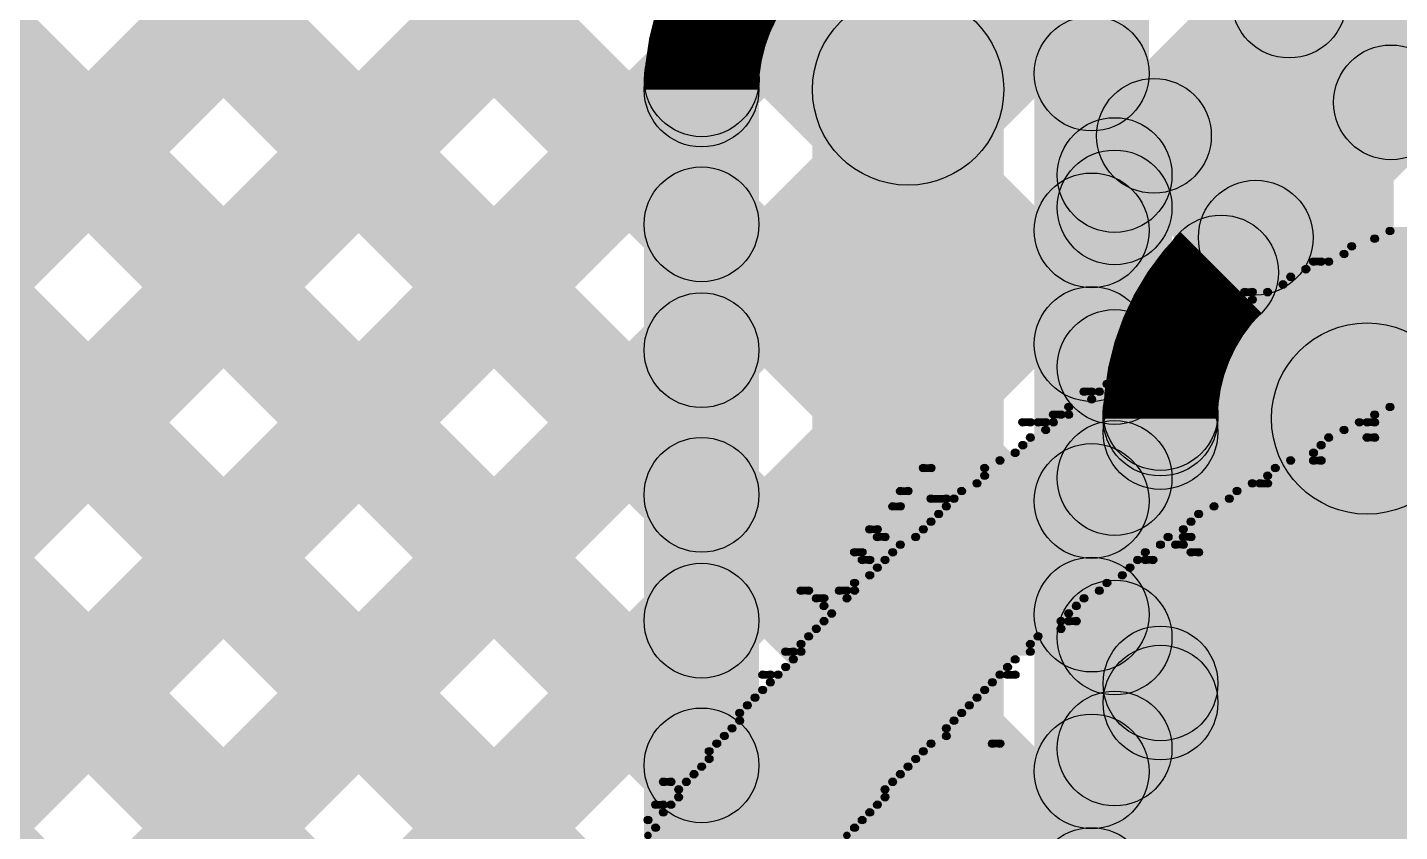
# Model space of a CAD drawing. Header units: millimetres. Extents: x 0 to 212, y 0 to 213.
# Drawn here: x 1.5549 to 1.7342, y 0.919 to 1.0241 of the extents above; entities that cross this region are included whole.
import ezdxf

# ---------------------------------------------------------------- set-up
doc = ezdxf.new("R2010")
doc.units = ezdxf.units.MM
doc.header["$MEASUREMENT"] = 0
for name, color, linetype in [('BottomLayer', 5, 'Continuous'), ('TopLayer', 1, 'Continuous'), ('TopOverlay', 2, 'Continuous')]:
    doc.layers.add(name, color=color, linetype=linetype)

msp = doc.modelspace()

# ---------------------------------------------------------------- hatches: boundary and pattern name
at = {"layer": 'BottomLayer'}
for points in [[(1.31157, 1.38992), (1.32217, 1.40053), (1.6993, 1.0234), (1.6887, 1.01279)], [(1.30423, 1.3619), (1.31483, 1.37251), (1.6993, 0.98804), (1.6887, 0.97743)], [(1.28743, 1.34335), (1.29804, 1.35395), (1.6993, 0.95269), (1.6887, 0.94208)], [(1.7015, 0.50518), (1.6865, 0.50518), (1.6865, 1.319), (1.7015, 1.319)], [(1.7335, 0.494), (1.7085, 0.494), (1.7085, 1.319), (1.7335, 1.319)], [(1.30839, 1.28703), (1.31899, 1.29764), (1.6993, 0.91733), (1.6887, 0.90672)], [(1.29912, 1.26095), (1.30972, 1.27156), (1.6993, 0.88198), (1.6887, 0.87137)], [(1.30857, 1.21614), (1.31917, 1.22675), (1.6993, 0.84662), (1.6887, 0.83601)], [(1.30857, 1.21614), (1.31917, 1.22675), (1.6993, 0.84662), (1.6887, 0.83601)], [(1.29796, 0.73236), (1.28735, 0.74297), (1.6887, 1.14431), (1.6993, 1.13371)], [(1.35976, 1.1296), (1.37036, 1.1402), (1.6993, 0.81126), (1.6887, 0.80066)], [(1.35102, 1.10298), (1.36163, 1.11358), (1.6993, 0.77591), (1.6887, 0.7653)], [(1.33331, 0.73236), (1.32271, 0.74297), (1.6887, 1.10896), (1.6993, 1.09835)], [(1.35327, 0.71696), (1.34266, 0.72757), (1.6887, 1.0736), (1.6993, 1.063)], [(1.35327, 0.68161), (1.34266, 0.69221), (1.6887, 1.03825), (1.6993, 1.02764)], [(1.35327, 0.64625), (1.34266, 0.65686), (1.6887, 1.00289), (1.6993, 0.99229)], [(1.35301, 0.61064), (1.3424, 0.62124), (1.6887, 0.96754), (1.6993, 0.95693)], [(1.33889, 0.56116), (1.32828, 0.57177), (1.6887, 0.93218), (1.6993, 0.92158)]]:
    msp.add_hatch(color=5, dxfattribs=at).paths.add_polyline_path(points)
h = msp.add_hatch(color=5, dxfattribs=at)
edge = h.paths.add_edge_path()
edge.add_arc((1.694, 1.01809), 0.0075, 0, 360)
h = msp.add_hatch(color=5, dxfattribs=at)
edge = h.paths.add_edge_path()
edge.add_arc((1.694, 0.99759), 0.0075, 0, 360)
h = msp.add_hatch(color=5, dxfattribs=at)
edge = h.paths.add_edge_path()
edge.add_arc((1.694, 0.98274), 0.0075, 0, 360)
h = msp.add_hatch(color=5, dxfattribs=at)
edge = h.paths.add_edge_path()
edge.add_arc((1.694, 0.96223), 0.0075, 0, 360)
h = msp.add_hatch(color=5, dxfattribs=at)
edge = h.paths.add_edge_path()
edge.add_arc((1.694, 0.94738), 0.0075, 0, 360)
h = msp.add_hatch(color=5, dxfattribs=at)
edge = h.paths.add_edge_path()
edge.add_arc((1.694, 0.92688), 0.0075, 0, 360)
h = msp.add_hatch(color=5, dxfattribs=at)
edge = h.paths.add_edge_path()
edge.add_arc((1.694, 0.91203), 0.0075, 0, 360)
at = {"layer": 'TopLayer'}
for points in [[(1.7023, 0.99529), (1.6917, 1.00589), (2.1397, 1.45389), (2.1503, 1.44329)], [(1.71621, 0.98679), (1.7056, 0.9974), (2.1397, 1.43149), (2.1503, 1.42088)], [(1.73884, 0.96416), (1.72116, 0.98184), (2.16316, 1.42384), (2.18084, 1.40616)], [(1.67884, 1.00716), (1.66116, 1.02484), (2.00216, 1.36584), (2.01984, 1.34816)], [(1.7023, 0.99951), (1.6917, 1.01012), (2.02479, 1.34321), (2.0354, 1.33261)], [(1.3323, 0.76671), (1.3217, 0.77731), (1.72099, 1.17661), (1.7316, 1.166)], [(1.33331, 0.73236), (1.32271, 0.74297), (1.75634, 1.17661), (1.76695, 1.166)], [(1.35871, 1.166), (1.36931, 1.17661), (1.6483, 0.89762), (1.6377, 0.88701)], [(1.35871, 1.166), (1.36932, 1.17661), (1.6483, 0.89762), (1.6377, 0.88701)], [(1.39406, 1.166), (1.40467, 1.17661), (1.6483, 0.93298), (1.6377, 0.92237)], [(1.42942, 1.166), (1.44003, 1.17661), (1.6483, 0.96833), (1.6377, 0.95772)], [(1.46478, 1.166), (1.47538, 1.17661), (1.6483, 1.00369), (1.6377, 0.99308)], [(1.35976, 1.1296), (1.37036, 1.1402), (1.6483, 0.86226), (1.6377, 0.85166)], [(1.35102, 1.10298), (1.36163, 1.11358), (1.6483, 0.82691), (1.6377, 0.8163)], [(1.71451, 1.02233), (1.72512, 1.03294), (1.73844, 1.01962), (1.72783, 1.00901)], [(1.35327, 0.71696), (1.34266, 0.72757), (1.63773, 1.02264), (1.64834, 1.01203)], [(1.6505, 0.71218), (1.6355, 0.71218), (1.6355, 1.016), (1.6505, 1.016)], [(1.6825, 0.701), (1.6575, 0.701), (1.6575, 1.016), (1.6825, 1.016)], [(1.69683, 1.00465), (1.70744, 1.01526), (1.72076, 1.00194), (1.71015, 0.99134)], [(1.7045, 0.701), (1.6895, 0.701), (1.6895, 1.00482), (1.7045, 1.00482)], [(1.35327, 0.68161), (1.34266, 0.69221), (1.6377, 0.98725), (1.6483, 0.97664)], [(1.6917, 0.97443), (1.7023, 0.98504), (1.70831, 0.97903), (1.69771, 0.96842)], [(1.7023, 0.95993), (1.6917, 0.97054), (1.6977, 0.97654), (1.7083, 0.96593)], [(1.7105, 0.67018), (1.6955, 0.67018), (1.6955, 0.973), (1.7105, 0.973)], [(1.7425, 0.659), (1.7175, 0.659), (1.7175, 0.973), (1.7425, 0.973)], [(1.35327, 0.64625), (1.34266, 0.65686), (1.6377, 0.95189), (1.6483, 0.94129)], [(1.6917, 0.93908), (1.7023, 0.94969), (1.7083, 0.94369), (1.6977, 0.93308)], [(1.7023, 0.92458), (1.6917, 0.93518), (1.6977, 0.94118), (1.7083, 0.93058)]]:
    msp.add_hatch(color=1, dxfattribs=at).paths.add_polyline_path(points)
h = msp.add_hatch(color=1, dxfattribs=at)
edge = h.paths.add_edge_path()
edge.add_arc((1.64685, 1.02989), 0.0075, 0, 360)
h = msp.add_hatch(color=1, dxfattribs=at)
edge = h.paths.add_edge_path()
edge.add_arc((1.71982, 1.02763), 0.0075, 0, 360)
h = msp.add_hatch(color=1, dxfattribs=at)
edge = h.paths.add_edge_path()
edge.add_arc((1.67, 1.016), 0.0125, 0, 360)
h = msp.add_hatch(color=1, dxfattribs=at)
edge = h.paths.add_edge_path()
edge.add_arc((1.67, 1.016), 0.0125, 0, 360)
h = msp.add_hatch(color=1, dxfattribs=at)
edge = h.paths.add_edge_path()
edge.add_arc((1.64303, 1.01733), 0.0075, 0, 360)
h = msp.add_hatch(color=1, dxfattribs=at)
edge = h.paths.add_edge_path()
edge.add_arc((1.643, 1.016), 0.0075, 0, 360)
h = msp.add_hatch(color=1, dxfattribs=at)
edge = h.paths.add_edge_path()
edge.add_arc((1.643, 1.016), 0.0075, 0, 360)
h = msp.add_hatch(color=1, dxfattribs=at)
edge = h.paths.add_edge_path()
edge.add_arc((1.643, 1.016), 0.0075, 0, 360)
h = msp.add_hatch(color=1, dxfattribs=at)
edge = h.paths.add_edge_path()
edge.add_arc((1.73313, 1.01432), 0.0075, 0, 360)
h = msp.add_hatch(color=1, dxfattribs=at)
edge = h.paths.add_edge_path()
edge.add_arc((1.70214, 1.00995), 0.0075, 0, 360)
h = msp.add_hatch(color=1, dxfattribs=at)
edge = h.paths.add_edge_path()
edge.add_arc((1.697, 1.00482), 0.0075, 0, 360)
h = msp.add_hatch(color=1, dxfattribs=at)
edge = h.paths.add_edge_path()
edge.add_arc((1.697, 1.00482), 0.0075, 0, 360)
h = msp.add_hatch(color=1, dxfattribs=at)
edge = h.paths.add_edge_path()
edge.add_arc((1.697, 1.00059), 0.0075, 0, 360)
h = msp.add_hatch(color=1, dxfattribs=at)
edge = h.paths.add_edge_path()
edge.add_arc((1.643, 0.99838), 0.0075, 0, 360)
h = msp.add_hatch(color=1, dxfattribs=at)
edge = h.paths.add_edge_path()
edge.add_arc((1.71545, 0.99664), 0.0075, 0, 360)
h = msp.add_hatch(color=1, dxfattribs=at)
edge = h.paths.add_edge_path()
edge.add_arc((1.71091, 0.99209), 0.0075, 0, 360)
h = msp.add_hatch(color=1, dxfattribs=at)
edge = h.paths.add_edge_path()
edge.add_arc((1.71091, 0.99209), 0.0075, 0, 360)
h = msp.add_hatch(color=1, dxfattribs=at)
edge = h.paths.add_edge_path()
edge.add_arc((1.71091, 0.99209), 0.0075, 0, 360)
h = msp.add_hatch(color=1, dxfattribs=at)
edge = h.paths.add_edge_path()
edge.add_arc((1.643, 0.98194), 0.0075, 0, 360)
h = msp.add_hatch(color=1, dxfattribs=at)
edge = h.paths.add_edge_path()
edge.add_arc((1.697, 0.97974), 0.0075, 0, 360)
h = msp.add_hatch(color=1, dxfattribs=at)
edge = h.paths.add_edge_path()
edge.add_arc((1.73, 0.973), 0.0125, 0, 360)
h = msp.add_hatch(color=1, dxfattribs=at)
edge = h.paths.add_edge_path()
edge.add_arc((1.73, 0.973), 0.0125, 0, 360)
h = msp.add_hatch(color=1, dxfattribs=at)
edge = h.paths.add_edge_path()
edge.add_arc((1.70301, 0.97373), 0.0075, 0, 360)
h = msp.add_hatch(color=1, dxfattribs=at)
edge = h.paths.add_edge_path()
edge.add_arc((1.703, 0.973), 0.0075, 0, 360)
h = msp.add_hatch(color=1, dxfattribs=at)
edge = h.paths.add_edge_path()
edge.add_arc((1.703, 0.973), 0.0075, 0, 360)
h = msp.add_hatch(color=1, dxfattribs=at)
edge = h.paths.add_edge_path()
edge.add_arc((1.703, 0.973), 0.0075, 0, 360)
h = msp.add_hatch(color=1, dxfattribs=at)
edge = h.paths.add_edge_path()
edge.add_arc((1.703, 0.97123), 0.0075, 0, 360)
h = msp.add_hatch(color=1, dxfattribs=at)
edge = h.paths.add_edge_path()
edge.add_arc((1.697, 0.96523), 0.0075, 0, 360)
h = msp.add_hatch(color=1, dxfattribs=at)
edge = h.paths.add_edge_path()
edge.add_arc((1.643, 0.96303), 0.0075, 0, 360)
h = msp.add_hatch(color=1, dxfattribs=at)
edge = h.paths.add_edge_path()
edge.add_arc((1.643, 0.94659), 0.0075, 0, 360)
h = msp.add_hatch(color=1, dxfattribs=at)
edge = h.paths.add_edge_path()
edge.add_arc((1.697, 0.94438), 0.0075, 0, 360)
h = msp.add_hatch(color=1, dxfattribs=at)
edge = h.paths.add_edge_path()
edge.add_arc((1.703, 0.93838), 0.0075, 0, 360)
h = msp.add_hatch(color=1, dxfattribs=at)
edge = h.paths.add_edge_path()
edge.add_arc((1.703, 0.93588), 0.0075, 0, 360)
h = msp.add_hatch(color=1, dxfattribs=at)
edge = h.paths.add_edge_path()
edge.add_arc((1.697, 0.92988), 0.0075, 0, 360)
h = msp.add_hatch(color=1, dxfattribs=at)
edge = h.paths.add_edge_path()
edge.add_arc((1.643, 0.92767), 0.0075, 0, 360)
at = {"layer": 'TopOverlay'}
h = msp.add_hatch(color=2, dxfattribs=at)
edge = h.paths.add_edge_path()
edge.add_arc((1.733, 0.99752), 0.0005, 0, 360)
for points in [[(1.733, 0.99702), (1.733, 0.99802), (1.912, 0.99802), (1.912, 0.99702)], [(1.728, 0.99502), (1.728, 0.99602), (1.917, 0.99602), (1.917, 0.99502)], [(1.731, 0.99602), (1.731, 0.99702), (1.914, 0.99702), (1.914, 0.99602)], [(1.723, 0.99302), (1.723, 0.99402), (1.724, 0.99402), (1.724, 0.99302)], [(1.725, 0.99302), (1.725, 0.99402), (1.8, 0.99402), (1.8, 0.99302)], [(1.727, 0.99402), (1.727, 0.99502), (1.81, 0.99502), (1.81, 0.99402)], [(1.72, 0.99102), (1.72, 0.99202), (1.785, 0.99202), (1.785, 0.99102)], [(1.722, 0.99202), (1.722, 0.99302), (1.793, 0.99302), (1.793, 0.99202)], [(1.719, 0.99002), (1.719, 0.99102), (1.781, 0.99102), (1.781, 0.99002)], [(1.714, 0.98902), (1.714, 0.99002), (1.715, 0.99002), (1.715, 0.98902)], [(1.715, 0.98802), (1.715, 0.98902), (1.772, 0.98902), (1.772, 0.98802)], [(1.717, 0.98902), (1.717, 0.99002), (1.776, 0.99002), (1.776, 0.98902)], [(1.709, 0.98702), (1.709, 0.98802), (1.71, 0.98802), (1.71, 0.98702)], [(1.711, 0.98602), (1.711, 0.98702), (1.765, 0.98702), (1.765, 0.98602)], [(1.712, 0.98702), (1.712, 0.98802), (1.768, 0.98802), (1.768, 0.98702)], [(1.708, 0.98402), (1.708, 0.98502), (1.758, 0.98502), (1.758, 0.98402)], [(1.709, 0.98502), (1.709, 0.98602), (1.761, 0.98602), (1.761, 0.98502)], [(1.704, 0.98202), (1.704, 0.98302), (1.752, 0.98302), (1.752, 0.98202)], [(1.706, 0.98302), (1.706, 0.98402), (1.755, 0.98402), (1.755, 0.98302)], [(1.703, 0.98102), (1.703, 0.98202), (1.75, 0.98202), (1.75, 0.98102)], [(1.699, 0.97902), (1.699, 0.98002), (1.744, 0.98002), (1.744, 0.97902)], [(1.701, 0.98002), (1.701, 0.98102), (1.747, 0.98102), (1.747, 0.98002)], [(1.696, 0.97702), (1.696, 0.97802), (1.74, 0.97802), (1.74, 0.97702)], [(1.698, 0.97802), (1.698, 0.97902), (1.742, 0.97902), (1.742, 0.97802)], [(1.693, 0.97602), (1.693, 0.97702), (1.694, 0.97702), (1.694, 0.97602)], [(1.694, 0.97502), (1.694, 0.97602), (1.735, 0.97602), (1.735, 0.97502)], [(1.695, 0.97602), (1.695, 0.97702), (1.738, 0.97702), (1.738, 0.97602)], [(1.689, 0.97302), (1.689, 0.97402), (1.69, 0.97402), (1.69, 0.97302)], [(1.691, 0.97402), (1.691, 0.97502), (1.733, 0.97502), (1.733, 0.97402)], [(1.691, 0.97302), (1.691, 0.97402), (1.731, 0.97402), (1.731, 0.97302)], [(1.685, 0.97202), (1.685, 0.97302), (1.686, 0.97302), (1.686, 0.97202)], [(1.687, 0.97202), (1.687, 0.97302), (1.688, 0.97302), (1.688, 0.97202)], [(1.689, 0.97202), (1.689, 0.97302), (1.729, 0.97302), (1.729, 0.97202)], [(1.73, 0.97202), (1.73, 0.97302), (1.731, 0.97302), (1.731, 0.97202)], [(1.686, 0.97002), (1.686, 0.97102), (1.725, 0.97102), (1.725, 0.97002)], [(1.688, 0.97102), (1.688, 0.97202), (1.727, 0.97202), (1.727, 0.97102)], [(1.73, 0.97002), (1.73, 0.97102), (1.731, 0.97102), (1.731, 0.97002)], [(1.684, 0.96802), (1.684, 0.96902), (1.723, 0.96902), (1.723, 0.96802)], [(1.685, 0.96902), (1.685, 0.97002), (1.724, 0.97002), (1.724, 0.96902)], [(1.672, 0.96602), (1.672, 0.96702), (1.673, 0.96702), (1.673, 0.96602)], [(1.68, 0.96602), (1.68, 0.96702), (1.718, 0.96702), (1.718, 0.96602)], [(1.682, 0.96702), (1.682, 0.96802), (1.72, 0.96802), (1.72, 0.96702)], [(1.723, 0.96702), (1.723, 0.96802), (1.724, 0.96802), (1.724, 0.96702)], [(1.679, 0.96402), (1.679, 0.96502), (1.715, 0.96502), (1.715, 0.96402)], [(1.68, 0.96502), (1.68, 0.96602), (1.717, 0.96602), (1.717, 0.96502)], [(1.716, 0.96402), (1.716, 0.96502), (1.717, 0.96502), (1.717, 0.96402)], [(1.669, 0.96302), (1.669, 0.96402), (1.67, 0.96402), (1.67, 0.96302)], [(1.677, 0.96302), (1.677, 0.96402), (1.713, 0.96402), (1.713, 0.96302)], [(1.668, 0.96102), (1.668, 0.96202), (1.669, 0.96202), (1.669, 0.96102)], [(1.673, 0.96202), (1.673, 0.96302), (1.675, 0.96302), (1.675, 0.96202)], [(1.675, 0.96102), (1.675, 0.96202), (1.71, 0.96202), (1.71, 0.96102)], [(1.676, 0.96202), (1.676, 0.96302), (1.712, 0.96302), (1.712, 0.96202)], [(1.673, 0.95902), (1.673, 0.96002), (1.707, 0.96002), (1.707, 0.95902)], [(1.674, 0.96002), (1.674, 0.96102), (1.708, 0.96102), (1.708, 0.96002)], [(1.665, 0.95802), (1.665, 0.95902), (1.666, 0.95902), (1.666, 0.95802)], [(1.666, 0.95702), (1.666, 0.95802), (1.667, 0.95802), (1.667, 0.95702)], [(1.671, 0.95702), (1.671, 0.95802), (1.704, 0.95802), (1.704, 0.95702)], [(1.672, 0.95802), (1.672, 0.95902), (1.706, 0.95902), (1.706, 0.95802)], [(1.706, 0.95702), (1.706, 0.95802), (1.707, 0.95802), (1.707, 0.95702)], [(1.669, 0.95602), (1.669, 0.95702), (1.703, 0.95702), (1.703, 0.95602)], [(1.705, 0.95602), (1.705, 0.95702), (1.706, 0.95702), (1.706, 0.95602)], [(1.663, 0.95502), (1.663, 0.95602), (1.664, 0.95602), (1.664, 0.95502)], [(1.664, 0.95402), (1.664, 0.95502), (1.665, 0.95502), (1.665, 0.95402)], [(1.667, 0.95402), (1.667, 0.95502), (1.7, 0.95502), (1.7, 0.95402)], [(1.668, 0.95502), (1.668, 0.95602), (1.701, 0.95602), (1.701, 0.95502)], [(1.701, 0.95402), (1.701, 0.95502), (1.702, 0.95502), (1.702, 0.95402)], [(1.707, 0.95502), (1.707, 0.95602), (1.708, 0.95602), (1.708, 0.95502)], [(1.665, 0.95202), (1.665, 0.95302), (1.698, 0.95302), (1.698, 0.95202)], [(1.666, 0.95302), (1.666, 0.95402), (1.699, 0.95402), (1.699, 0.95302)], [(1.656, 0.95002), (1.656, 0.95102), (1.657, 0.95102), (1.657, 0.95002)], [(1.661, 0.95002), (1.661, 0.95102), (1.662, 0.95102), (1.662, 0.95002)], [(1.663, 0.95102), (1.663, 0.95202), (1.696, 0.95202), (1.696, 0.95102)], [(1.663, 0.95002), (1.663, 0.95102), (1.695, 0.95102), (1.695, 0.95002)], [(1.658, 0.94902), (1.658, 0.95002), (1.659, 0.95002), (1.659, 0.94902)], [(1.659, 0.94802), (1.659, 0.94902), (1.692, 0.94902), (1.692, 0.94802)], [(1.662, 0.94902), (1.662, 0.95002), (1.693, 0.95002), (1.693, 0.94902)], [(1.66, 0.94702), (1.66, 0.94802), (1.691, 0.94802), (1.691, 0.94702)], [(1.658, 0.94502), (1.658, 0.94602), (1.69, 0.94602), (1.69, 0.94502)], [(1.659, 0.94602), (1.659, 0.94702), (1.69, 0.94702), (1.69, 0.94602)], [(1.691, 0.94602), (1.691, 0.94702), (1.692, 0.94702), (1.692, 0.94602)], [(1.656, 0.94302), (1.656, 0.94402), (1.686, 0.94402), (1.686, 0.94302)], [(1.657, 0.94402), (1.657, 0.94502), (1.687, 0.94502), (1.687, 0.94402)], [(1.654, 0.94202), (1.654, 0.94302), (1.655, 0.94302), (1.655, 0.94202)], [(1.655, 0.94102), (1.655, 0.94202), (1.684, 0.94202), (1.684, 0.94102)], [(1.656, 0.94202), (1.656, 0.94302), (1.686, 0.94302), (1.686, 0.94202)], [(1.651, 0.93902), (1.651, 0.94002), (1.652, 0.94002), (1.652, 0.93902)], [(1.653, 0.93902), (1.653, 0.94002), (1.682, 0.94002), (1.682, 0.93902)], [(1.654, 0.94002), (1.654, 0.94102), (1.683, 0.94102), (1.683, 0.94002)], [(1.683, 0.93902), (1.683, 0.94002), (1.684, 0.94002), (1.684, 0.93902)], [(1.652, 0.93802), (1.652, 0.93902), (1.681, 0.93902), (1.681, 0.93802)], [(1.65, 0.93602), (1.65, 0.93702), (1.679, 0.93702), (1.679, 0.93602)], [(1.651, 0.93702), (1.651, 0.93802), (1.68, 0.93802), (1.68, 0.93702)], [(1.648, 0.93402), (1.648, 0.93502), (1.677, 0.93502), (1.677, 0.93402)], [(1.649, 0.93502), (1.649, 0.93602), (1.678, 0.93602), (1.678, 0.93502)], [(1.647, 0.93202), (1.647, 0.93302), (1.675, 0.93302), (1.675, 0.93202)], [(1.648, 0.93302), (1.648, 0.93402), (1.676, 0.93402), (1.676, 0.93302)], [(1.645, 0.93002), (1.645, 0.93102), (1.673, 0.93102), (1.673, 0.93002)], [(1.646, 0.93102), (1.646, 0.93202), (1.675, 0.93202), (1.675, 0.93102)], [(1.681, 0.93002), (1.681, 0.93102), (1.682, 0.93102), (1.682, 0.93002)], [(1.644, 0.92902), (1.644, 0.93002), (1.672, 0.93002), (1.672, 0.92902)], [(1.643, 0.92702), (1.643, 0.92802), (1.67, 0.92802), (1.67, 0.92702)], [(1.644, 0.92802), (1.644, 0.92902), (1.671, 0.92902), (1.671, 0.92802)], [(1.638, 0.92502), (1.638, 0.92602), (1.639, 0.92602), (1.639, 0.92502)], [(1.641, 0.92502), (1.641, 0.92602), (1.668, 0.92602), (1.668, 0.92502)], [(1.642, 0.92602), (1.642, 0.92702), (1.669, 0.92702), (1.669, 0.92602)], [(1.64, 0.92402), (1.64, 0.92502), (1.667, 0.92502), (1.667, 0.92402)], [(1.64, 0.92302), (1.64, 0.92402), (1.667, 0.92402), (1.667, 0.92302)], [(1.637, 0.92202), (1.637, 0.92302), (1.638, 0.92302), (1.638, 0.92202)], [(1.638, 0.92102), (1.638, 0.92202), (1.665, 0.92202), (1.665, 0.92102)], [(1.639, 0.92202), (1.639, 0.92302), (1.666, 0.92302), (1.666, 0.92202)], [(1.636, 0.92002), (1.636, 0.92102), (1.664, 0.92102), (1.664, 0.92002)], [(1.637, 0.91902), (1.637, 0.92002), (1.663, 0.92002), (1.663, 0.91902)]]:
    msp.add_hatch(color=2, dxfattribs=at).paths.add_polyline_path(points)
h = msp.add_hatch(color=2, dxfattribs=at)
edge = h.paths.add_edge_path()
edge.add_arc((1.728, 0.99552), 0.0005, 0, 360)
h = msp.add_hatch(color=2, dxfattribs=at)
edge = h.paths.add_edge_path()
edge.add_arc((1.731, 0.99652), 0.0005, 0, 360)
h = msp.add_hatch(color=2, dxfattribs=at)
edge = h.paths.add_edge_path()
edge.add_arc((1.723, 0.99352), 0.0005, 0, 360)
h = msp.add_hatch(color=2, dxfattribs=at)
edge = h.paths.add_edge_path()
edge.add_arc((1.724, 0.99352), 0.0005, 0, 360)
h = msp.add_hatch(color=2, dxfattribs=at)
edge = h.paths.add_edge_path()
edge.add_arc((1.725, 0.99352), 0.0005, 0, 360)
h = msp.add_hatch(color=2, dxfattribs=at)
edge = h.paths.add_edge_path()
edge.add_arc((1.727, 0.99452), 0.0005, 0, 360)
h = msp.add_hatch(color=2, dxfattribs=at)
edge = h.paths.add_edge_path()
edge.add_arc((1.72, 0.99152), 0.0005, 0, 360)
h = msp.add_hatch(color=2, dxfattribs=at)
edge = h.paths.add_edge_path()
edge.add_arc((1.722, 0.99252), 0.0005, 0, 360)
h = msp.add_hatch(color=2, dxfattribs=at)
edge = h.paths.add_edge_path()
edge.add_arc((1.719, 0.99052), 0.0005, 0, 360)
h = msp.add_hatch(color=2, dxfattribs=at)
edge = h.paths.add_edge_path()
edge.add_arc((1.714, 0.98952), 0.0005, 0, 360)
h = msp.add_hatch(color=2, dxfattribs=at)
edge = h.paths.add_edge_path()
edge.add_arc((1.715, 0.98952), 0.0005, 0, 360)
h = msp.add_hatch(color=2, dxfattribs=at)
edge = h.paths.add_edge_path()
edge.add_arc((1.715, 0.98852), 0.0005, 0, 360)
h = msp.add_hatch(color=2, dxfattribs=at)
edge = h.paths.add_edge_path()
edge.add_arc((1.717, 0.98952), 0.0005, 0, 360)
h = msp.add_hatch(color=2, dxfattribs=at)
edge = h.paths.add_edge_path()
edge.add_arc((1.709, 0.98752), 0.0005, 0, 360)
h = msp.add_hatch(color=2, dxfattribs=at)
edge = h.paths.add_edge_path()
edge.add_arc((1.71, 0.98752), 0.0005, 0, 360)
h = msp.add_hatch(color=2, dxfattribs=at)
edge = h.paths.add_edge_path()
edge.add_arc((1.711, 0.98652), 0.0005, 0, 360)
h = msp.add_hatch(color=2, dxfattribs=at)
edge = h.paths.add_edge_path()
edge.add_arc((1.712, 0.98752), 0.0005, 0, 360)
h = msp.add_hatch(color=2, dxfattribs=at)
edge = h.paths.add_edge_path()
edge.add_arc((1.708, 0.98452), 0.0005, 0, 360)
h = msp.add_hatch(color=2, dxfattribs=at)
edge = h.paths.add_edge_path()
edge.add_arc((1.709, 0.98552), 0.0005, 0, 360)
h = msp.add_hatch(color=2, dxfattribs=at)
edge = h.paths.add_edge_path()
edge.add_arc((1.704, 0.98252), 0.0005, 0, 360)
h = msp.add_hatch(color=2, dxfattribs=at)
edge = h.paths.add_edge_path()
edge.add_arc((1.706, 0.98352), 0.0005, 0, 360)
h = msp.add_hatch(color=2, dxfattribs=at)
edge = h.paths.add_edge_path()
edge.add_arc((1.703, 0.98152), 0.0005, 0, 360)
h = msp.add_hatch(color=2, dxfattribs=at)
edge = h.paths.add_edge_path()
edge.add_arc((1.699, 0.97952), 0.0005, 0, 360)
h = msp.add_hatch(color=2, dxfattribs=at)
edge = h.paths.add_edge_path()
edge.add_arc((1.701, 0.98052), 0.0005, 0, 360)
h = msp.add_hatch(color=2, dxfattribs=at)
edge = h.paths.add_edge_path()
edge.add_arc((1.696, 0.97752), 0.0005, 0, 360)
h = msp.add_hatch(color=2, dxfattribs=at)
edge = h.paths.add_edge_path()
edge.add_arc((1.698, 0.97852), 0.0005, 0, 360)
h = msp.add_hatch(color=2, dxfattribs=at)
edge = h.paths.add_edge_path()
edge.add_arc((1.693, 0.97652), 0.0005, 0, 360)
h = msp.add_hatch(color=2, dxfattribs=at)
edge = h.paths.add_edge_path()
edge.add_arc((1.694, 0.97652), 0.0005, 0, 360)
h = msp.add_hatch(color=2, dxfattribs=at)
edge = h.paths.add_edge_path()
edge.add_arc((1.694, 0.97552), 0.0005, 0, 360)
h = msp.add_hatch(color=2, dxfattribs=at)
edge = h.paths.add_edge_path()
edge.add_arc((1.695, 0.97652), 0.0005, 0, 360)
h = msp.add_hatch(color=2, dxfattribs=at)
edge = h.paths.add_edge_path()
edge.add_arc((1.689, 0.97352), 0.0005, 0, 360)
h = msp.add_hatch(color=2, dxfattribs=at)
edge = h.paths.add_edge_path()
edge.add_arc((1.69, 0.97352), 0.0005, 0, 360)
h = msp.add_hatch(color=2, dxfattribs=at)
edge = h.paths.add_edge_path()
edge.add_arc((1.691, 0.97452), 0.0005, 0, 360)
h = msp.add_hatch(color=2, dxfattribs=at)
edge = h.paths.add_edge_path()
edge.add_arc((1.691, 0.97352), 0.0005, 0, 360)
h = msp.add_hatch(color=2, dxfattribs=at)
edge = h.paths.add_edge_path()
edge.add_arc((1.731, 0.97352), 0.0005, 0, 360)
h = msp.add_hatch(color=2, dxfattribs=at)
edge = h.paths.add_edge_path()
edge.add_arc((1.733, 0.97452), 0.0005, 0, 360)
h = msp.add_hatch(color=2, dxfattribs=at)
edge = h.paths.add_edge_path()
edge.add_arc((1.685, 0.97252), 0.0005, 0, 360)
h = msp.add_hatch(color=2, dxfattribs=at)
edge = h.paths.add_edge_path()
edge.add_arc((1.686, 0.97252), 0.0005, 0, 360)
h = msp.add_hatch(color=2, dxfattribs=at)
edge = h.paths.add_edge_path()
edge.add_arc((1.687, 0.97252), 0.0005, 0, 360)
h = msp.add_hatch(color=2, dxfattribs=at)
edge = h.paths.add_edge_path()
edge.add_arc((1.688, 0.97252), 0.0005, 0, 360)
h = msp.add_hatch(color=2, dxfattribs=at)
edge = h.paths.add_edge_path()
edge.add_arc((1.689, 0.97252), 0.0005, 0, 360)
h = msp.add_hatch(color=2, dxfattribs=at)
edge = h.paths.add_edge_path()
edge.add_arc((1.729, 0.97252), 0.0005, 0, 360)
h = msp.add_hatch(color=2, dxfattribs=at)
edge = h.paths.add_edge_path()
edge.add_arc((1.73, 0.97252), 0.0005, 0, 360)
h = msp.add_hatch(color=2, dxfattribs=at)
edge = h.paths.add_edge_path()
edge.add_arc((1.731, 0.97252), 0.0005, 0, 360)
h = msp.add_hatch(color=2, dxfattribs=at)
edge = h.paths.add_edge_path()
edge.add_arc((1.686, 0.97052), 0.0005, 0, 360)
h = msp.add_hatch(color=2, dxfattribs=at)
edge = h.paths.add_edge_path()
edge.add_arc((1.688, 0.97152), 0.0005, 0, 360)
h = msp.add_hatch(color=2, dxfattribs=at)
edge = h.paths.add_edge_path()
edge.add_arc((1.725, 0.97052), 0.0005, 0, 360)
h = msp.add_hatch(color=2, dxfattribs=at)
edge = h.paths.add_edge_path()
edge.add_arc((1.727, 0.97152), 0.0005, 0, 360)
h = msp.add_hatch(color=2, dxfattribs=at)
edge = h.paths.add_edge_path()
edge.add_arc((1.73, 0.97052), 0.0005, 0, 360)
h = msp.add_hatch(color=2, dxfattribs=at)
edge = h.paths.add_edge_path()
edge.add_arc((1.731, 0.97052), 0.0005, 0, 360)
h = msp.add_hatch(color=2, dxfattribs=at)
edge = h.paths.add_edge_path()
edge.add_arc((1.684, 0.96852), 0.0005, 0, 360)
h = msp.add_hatch(color=2, dxfattribs=at)
edge = h.paths.add_edge_path()
edge.add_arc((1.685, 0.96952), 0.0005, 0, 360)
h = msp.add_hatch(color=2, dxfattribs=at)
edge = h.paths.add_edge_path()
edge.add_arc((1.723, 0.96852), 0.0005, 0, 360)
h = msp.add_hatch(color=2, dxfattribs=at)
edge = h.paths.add_edge_path()
edge.add_arc((1.724, 0.96952), 0.0005, 0, 360)
h = msp.add_hatch(color=2, dxfattribs=at)
edge = h.paths.add_edge_path()
edge.add_arc((1.672, 0.96652), 0.0005, 0, 360)
h = msp.add_hatch(color=2, dxfattribs=at)
edge = h.paths.add_edge_path()
edge.add_arc((1.673, 0.96652), 0.0005, 0, 360)
h = msp.add_hatch(color=2, dxfattribs=at)
edge = h.paths.add_edge_path()
edge.add_arc((1.68, 0.96652), 0.0005, 0, 360)
h = msp.add_hatch(color=2, dxfattribs=at)
edge = h.paths.add_edge_path()
edge.add_arc((1.682, 0.96752), 0.0005, 0, 360)
h = msp.add_hatch(color=2, dxfattribs=at)
edge = h.paths.add_edge_path()
edge.add_arc((1.718, 0.96652), 0.0005, 0, 360)
h = msp.add_hatch(color=2, dxfattribs=at)
edge = h.paths.add_edge_path()
edge.add_arc((1.72, 0.96752), 0.0005, 0, 360)
h = msp.add_hatch(color=2, dxfattribs=at)
edge = h.paths.add_edge_path()
edge.add_arc((1.723, 0.96752), 0.0005, 0, 360)
h = msp.add_hatch(color=2, dxfattribs=at)
edge = h.paths.add_edge_path()
edge.add_arc((1.724, 0.96752), 0.0005, 0, 360)
h = msp.add_hatch(color=2, dxfattribs=at)
edge = h.paths.add_edge_path()
edge.add_arc((1.679, 0.96452), 0.0005, 0, 360)
h = msp.add_hatch(color=2, dxfattribs=at)
edge = h.paths.add_edge_path()
edge.add_arc((1.68, 0.96552), 0.0005, 0, 360)
h = msp.add_hatch(color=2, dxfattribs=at)
edge = h.paths.add_edge_path()
edge.add_arc((1.715, 0.96452), 0.0005, 0, 360)
h = msp.add_hatch(color=2, dxfattribs=at)
edge = h.paths.add_edge_path()
edge.add_arc((1.716, 0.96452), 0.0005, 0, 360)
h = msp.add_hatch(color=2, dxfattribs=at)
edge = h.paths.add_edge_path()
edge.add_arc((1.717, 0.96552), 0.0005, 0, 360)
h = msp.add_hatch(color=2, dxfattribs=at)
edge = h.paths.add_edge_path()
edge.add_arc((1.717, 0.96452), 0.0005, 0, 360)
h = msp.add_hatch(color=2, dxfattribs=at)
edge = h.paths.add_edge_path()
edge.add_arc((1.669, 0.96352), 0.0005, 0, 360)
h = msp.add_hatch(color=2, dxfattribs=at)
edge = h.paths.add_edge_path()
edge.add_arc((1.67, 0.96352), 0.0005, 0, 360)
h = msp.add_hatch(color=2, dxfattribs=at)
edge = h.paths.add_edge_path()
edge.add_arc((1.677, 0.96352), 0.0005, 0, 360)
h = msp.add_hatch(color=2, dxfattribs=at)
edge = h.paths.add_edge_path()
edge.add_arc((1.713, 0.96352), 0.0005, 0, 360)
h = msp.add_hatch(color=2, dxfattribs=at)
edge = h.paths.add_edge_path()
edge.add_arc((1.668, 0.96152), 0.0005, 0, 360)
h = msp.add_hatch(color=2, dxfattribs=at)
edge = h.paths.add_edge_path()
edge.add_arc((1.669, 0.96152), 0.0005, 0, 360)
h = msp.add_hatch(color=2, dxfattribs=at)
edge = h.paths.add_edge_path()
edge.add_arc((1.673, 0.96252), 0.0005, 0, 360)
h = msp.add_hatch(color=2, dxfattribs=at)
edge = h.paths.add_edge_path()
edge.add_arc((1.675, 0.96252), 0.0005, 0, 360)
h = msp.add_hatch(color=2, dxfattribs=at)
edge = h.paths.add_edge_path()
edge.add_arc((1.675, 0.96152), 0.0005, 0, 360)
h = msp.add_hatch(color=2, dxfattribs=at)
edge = h.paths.add_edge_path()
edge.add_arc((1.676, 0.96252), 0.0005, 0, 360)
h = msp.add_hatch(color=2, dxfattribs=at)
edge = h.paths.add_edge_path()
edge.add_arc((1.71, 0.96152), 0.0005, 0, 360)
h = msp.add_hatch(color=2, dxfattribs=at)
edge = h.paths.add_edge_path()
edge.add_arc((1.712, 0.96252), 0.0005, 0, 360)
h = msp.add_hatch(color=2, dxfattribs=at)
edge = h.paths.add_edge_path()
edge.add_arc((1.673, 0.95952), 0.0005, 0, 360)
h = msp.add_hatch(color=2, dxfattribs=at)
edge = h.paths.add_edge_path()
edge.add_arc((1.674, 0.96052), 0.0005, 0, 360)
h = msp.add_hatch(color=2, dxfattribs=at)
edge = h.paths.add_edge_path()
edge.add_arc((1.707, 0.95952), 0.0005, 0, 360)
h = msp.add_hatch(color=2, dxfattribs=at)
edge = h.paths.add_edge_path()
edge.add_arc((1.708, 0.96052), 0.0005, 0, 360)
h = msp.add_hatch(color=2, dxfattribs=at)
edge = h.paths.add_edge_path()
edge.add_arc((1.665, 0.95852), 0.0005, 0, 360)
h = msp.add_hatch(color=2, dxfattribs=at)
edge = h.paths.add_edge_path()
edge.add_arc((1.666, 0.95852), 0.0005, 0, 360)
h = msp.add_hatch(color=2, dxfattribs=at)
edge = h.paths.add_edge_path()
edge.add_arc((1.666, 0.95752), 0.0005, 0, 360)
h = msp.add_hatch(color=2, dxfattribs=at)
edge = h.paths.add_edge_path()
edge.add_arc((1.667, 0.95752), 0.0005, 0, 360)
h = msp.add_hatch(color=2, dxfattribs=at)
edge = h.paths.add_edge_path()
edge.add_arc((1.671, 0.95752), 0.0005, 0, 360)
h = msp.add_hatch(color=2, dxfattribs=at)
edge = h.paths.add_edge_path()
edge.add_arc((1.672, 0.95852), 0.0005, 0, 360)
h = msp.add_hatch(color=2, dxfattribs=at)
edge = h.paths.add_edge_path()
edge.add_arc((1.704, 0.95752), 0.0005, 0, 360)
h = msp.add_hatch(color=2, dxfattribs=at)
edge = h.paths.add_edge_path()
edge.add_arc((1.706, 0.95852), 0.0005, 0, 360)
h = msp.add_hatch(color=2, dxfattribs=at)
edge = h.paths.add_edge_path()
edge.add_arc((1.706, 0.95752), 0.0005, 0, 360)
h = msp.add_hatch(color=2, dxfattribs=at)
edge = h.paths.add_edge_path()
edge.add_arc((1.707, 0.95752), 0.0005, 0, 360)
h = msp.add_hatch(color=2, dxfattribs=at)
edge = h.paths.add_edge_path()
edge.add_arc((1.669, 0.95652), 0.0005, 0, 360)
h = msp.add_hatch(color=2, dxfattribs=at)
edge = h.paths.add_edge_path()
edge.add_arc((1.703, 0.95652), 0.0005, 0, 360)
h = msp.add_hatch(color=2, dxfattribs=at)
edge = h.paths.add_edge_path()
edge.add_arc((1.705, 0.95652), 0.0005, 0, 360)
h = msp.add_hatch(color=2, dxfattribs=at)
edge = h.paths.add_edge_path()
edge.add_arc((1.706, 0.95652), 0.0005, 0, 360)
h = msp.add_hatch(color=2, dxfattribs=at)
edge = h.paths.add_edge_path()
edge.add_arc((1.663, 0.95552), 0.0005, 0, 360)
h = msp.add_hatch(color=2, dxfattribs=at)
edge = h.paths.add_edge_path()
edge.add_arc((1.664, 0.95552), 0.0005, 0, 360)
h = msp.add_hatch(color=2, dxfattribs=at)
edge = h.paths.add_edge_path()
edge.add_arc((1.664, 0.95452), 0.0005, 0, 360)
h = msp.add_hatch(color=2, dxfattribs=at)
edge = h.paths.add_edge_path()
edge.add_arc((1.665, 0.95452), 0.0005, 0, 360)
h = msp.add_hatch(color=2, dxfattribs=at)
edge = h.paths.add_edge_path()
edge.add_arc((1.667, 0.95452), 0.0005, 0, 360)
h = msp.add_hatch(color=2, dxfattribs=at)
edge = h.paths.add_edge_path()
edge.add_arc((1.668, 0.95552), 0.0005, 0, 360)
h = msp.add_hatch(color=2, dxfattribs=at)
edge = h.paths.add_edge_path()
edge.add_arc((1.7, 0.95452), 0.0005, 0, 360)
h = msp.add_hatch(color=2, dxfattribs=at)
edge = h.paths.add_edge_path()
edge.add_arc((1.701, 0.95552), 0.0005, 0, 360)
h = msp.add_hatch(color=2, dxfattribs=at)
edge = h.paths.add_edge_path()
edge.add_arc((1.701, 0.95452), 0.0005, 0, 360)
h = msp.add_hatch(color=2, dxfattribs=at)
edge = h.paths.add_edge_path()
edge.add_arc((1.702, 0.95452), 0.0005, 0, 360)
h = msp.add_hatch(color=2, dxfattribs=at)
edge = h.paths.add_edge_path()
edge.add_arc((1.707, 0.95552), 0.0005, 0, 360)
h = msp.add_hatch(color=2, dxfattribs=at)
edge = h.paths.add_edge_path()
edge.add_arc((1.708, 0.95552), 0.0005, 0, 360)
h = msp.add_hatch(color=2, dxfattribs=at)
edge = h.paths.add_edge_path()
edge.add_arc((1.665, 0.95252), 0.0005, 0, 360)
h = msp.add_hatch(color=2, dxfattribs=at)
edge = h.paths.add_edge_path()
edge.add_arc((1.666, 0.95352), 0.0005, 0, 360)
h = msp.add_hatch(color=2, dxfattribs=at)
edge = h.paths.add_edge_path()
edge.add_arc((1.698, 0.95252), 0.0005, 0, 360)
h = msp.add_hatch(color=2, dxfattribs=at)
edge = h.paths.add_edge_path()
edge.add_arc((1.699, 0.95352), 0.0005, 0, 360)
h = msp.add_hatch(color=2, dxfattribs=at)
edge = h.paths.add_edge_path()
edge.add_arc((1.656, 0.95052), 0.0005, 0, 360)
h = msp.add_hatch(color=2, dxfattribs=at)
edge = h.paths.add_edge_path()
edge.add_arc((1.657, 0.95052), 0.0005, 0, 360)
h = msp.add_hatch(color=2, dxfattribs=at)
edge = h.paths.add_edge_path()
edge.add_arc((1.661, 0.95052), 0.0005, 0, 360)
h = msp.add_hatch(color=2, dxfattribs=at)
edge = h.paths.add_edge_path()
edge.add_arc((1.662, 0.95052), 0.0005, 0, 360)
h = msp.add_hatch(color=2, dxfattribs=at)
edge = h.paths.add_edge_path()
edge.add_arc((1.663, 0.95152), 0.0005, 0, 360)
h = msp.add_hatch(color=2, dxfattribs=at)
edge = h.paths.add_edge_path()
edge.add_arc((1.663, 0.95052), 0.0005, 0, 360)
h = msp.add_hatch(color=2, dxfattribs=at)
edge = h.paths.add_edge_path()
edge.add_arc((1.695, 0.95052), 0.0005, 0, 360)
h = msp.add_hatch(color=2, dxfattribs=at)
edge = h.paths.add_edge_path()
edge.add_arc((1.696, 0.95152), 0.0005, 0, 360)
h = msp.add_hatch(color=2, dxfattribs=at)
edge = h.paths.add_edge_path()
edge.add_arc((1.658, 0.94952), 0.0005, 0, 360)
h = msp.add_hatch(color=2, dxfattribs=at)
edge = h.paths.add_edge_path()
edge.add_arc((1.659, 0.94952), 0.0005, 0, 360)
h = msp.add_hatch(color=2, dxfattribs=at)
edge = h.paths.add_edge_path()
edge.add_arc((1.659, 0.94852), 0.0005, 0, 360)
h = msp.add_hatch(color=2, dxfattribs=at)
edge = h.paths.add_edge_path()
edge.add_arc((1.662, 0.94952), 0.0005, 0, 360)
h = msp.add_hatch(color=2, dxfattribs=at)
edge = h.paths.add_edge_path()
edge.add_arc((1.692, 0.94852), 0.0005, 0, 360)
h = msp.add_hatch(color=2, dxfattribs=at)
edge = h.paths.add_edge_path()
edge.add_arc((1.693, 0.94952), 0.0005, 0, 360)
h = msp.add_hatch(color=2, dxfattribs=at)
edge = h.paths.add_edge_path()
edge.add_arc((1.66, 0.94752), 0.0005, 0, 360)
h = msp.add_hatch(color=2, dxfattribs=at)
edge = h.paths.add_edge_path()
edge.add_arc((1.691, 0.94752), 0.0005, 0, 360)
h = msp.add_hatch(color=2, dxfattribs=at)
edge = h.paths.add_edge_path()
edge.add_arc((1.658, 0.94552), 0.0005, 0, 360)
h = msp.add_hatch(color=2, dxfattribs=at)
edge = h.paths.add_edge_path()
edge.add_arc((1.659, 0.94652), 0.0005, 0, 360)
h = msp.add_hatch(color=2, dxfattribs=at)
edge = h.paths.add_edge_path()
edge.add_arc((1.69, 0.94652), 0.0005, 0, 360)
h = msp.add_hatch(color=2, dxfattribs=at)
edge = h.paths.add_edge_path()
edge.add_arc((1.69, 0.94552), 0.0005, 0, 360)
h = msp.add_hatch(color=2, dxfattribs=at)
edge = h.paths.add_edge_path()
edge.add_arc((1.691, 0.94652), 0.0005, 0, 360)
h = msp.add_hatch(color=2, dxfattribs=at)
edge = h.paths.add_edge_path()
edge.add_arc((1.692, 0.94652), 0.0005, 0, 360)
h = msp.add_hatch(color=2, dxfattribs=at)
edge = h.paths.add_edge_path()
edge.add_arc((1.656, 0.94352), 0.0005, 0, 360)
h = msp.add_hatch(color=2, dxfattribs=at)
edge = h.paths.add_edge_path()
edge.add_arc((1.657, 0.94452), 0.0005, 0, 360)
h = msp.add_hatch(color=2, dxfattribs=at)
edge = h.paths.add_edge_path()
edge.add_arc((1.686, 0.94352), 0.0005, 0, 360)
h = msp.add_hatch(color=2, dxfattribs=at)
edge = h.paths.add_edge_path()
edge.add_arc((1.687, 0.94452), 0.0005, 0, 360)
h = msp.add_hatch(color=2, dxfattribs=at)
edge = h.paths.add_edge_path()
edge.add_arc((1.654, 0.94252), 0.0005, 0, 360)
h = msp.add_hatch(color=2, dxfattribs=at)
edge = h.paths.add_edge_path()
edge.add_arc((1.655, 0.94252), 0.0005, 0, 360)
h = msp.add_hatch(color=2, dxfattribs=at)
edge = h.paths.add_edge_path()
edge.add_arc((1.655, 0.94152), 0.0005, 0, 360)
h = msp.add_hatch(color=2, dxfattribs=at)
edge = h.paths.add_edge_path()
edge.add_arc((1.656, 0.94252), 0.0005, 0, 360)
h = msp.add_hatch(color=2, dxfattribs=at)
edge = h.paths.add_edge_path()
edge.add_arc((1.684, 0.94152), 0.0005, 0, 360)
h = msp.add_hatch(color=2, dxfattribs=at)
edge = h.paths.add_edge_path()
edge.add_arc((1.686, 0.94252), 0.0005, 0, 360)
h = msp.add_hatch(color=2, dxfattribs=at)
edge = h.paths.add_edge_path()
edge.add_arc((1.651, 0.93952), 0.0005, 0, 360)
h = msp.add_hatch(color=2, dxfattribs=at)
edge = h.paths.add_edge_path()
edge.add_arc((1.652, 0.93952), 0.0005, 0, 360)
h = msp.add_hatch(color=2, dxfattribs=at)
edge = h.paths.add_edge_path()
edge.add_arc((1.653, 0.93952), 0.0005, 0, 360)
h = msp.add_hatch(color=2, dxfattribs=at)
edge = h.paths.add_edge_path()
edge.add_arc((1.654, 0.94052), 0.0005, 0, 360)
h = msp.add_hatch(color=2, dxfattribs=at)
edge = h.paths.add_edge_path()
edge.add_arc((1.682, 0.93952), 0.0005, 0, 360)
h = msp.add_hatch(color=2, dxfattribs=at)
edge = h.paths.add_edge_path()
edge.add_arc((1.683, 0.94052), 0.0005, 0, 360)
h = msp.add_hatch(color=2, dxfattribs=at)
edge = h.paths.add_edge_path()
edge.add_arc((1.683, 0.93952), 0.0005, 0, 360)
h = msp.add_hatch(color=2, dxfattribs=at)
edge = h.paths.add_edge_path()
edge.add_arc((1.684, 0.93952), 0.0005, 0, 360)
h = msp.add_hatch(color=2, dxfattribs=at)
edge = h.paths.add_edge_path()
edge.add_arc((1.652, 0.93852), 0.0005, 0, 360)
h = msp.add_hatch(color=2, dxfattribs=at)
edge = h.paths.add_edge_path()
edge.add_arc((1.681, 0.93852), 0.0005, 0, 360)
h = msp.add_hatch(color=2, dxfattribs=at)
edge = h.paths.add_edge_path()
edge.add_arc((1.65, 0.93652), 0.0005, 0, 360)
h = msp.add_hatch(color=2, dxfattribs=at)
edge = h.paths.add_edge_path()
edge.add_arc((1.651, 0.93752), 0.0005, 0, 360)
h = msp.add_hatch(color=2, dxfattribs=at)
edge = h.paths.add_edge_path()
edge.add_arc((1.679, 0.93652), 0.0005, 0, 360)
h = msp.add_hatch(color=2, dxfattribs=at)
edge = h.paths.add_edge_path()
edge.add_arc((1.68, 0.93752), 0.0005, 0, 360)
h = msp.add_hatch(color=2, dxfattribs=at)
edge = h.paths.add_edge_path()
edge.add_arc((1.648, 0.93452), 0.0005, 0, 360)
h = msp.add_hatch(color=2, dxfattribs=at)
edge = h.paths.add_edge_path()
edge.add_arc((1.649, 0.93552), 0.0005, 0, 360)
h = msp.add_hatch(color=2, dxfattribs=at)
edge = h.paths.add_edge_path()
edge.add_arc((1.677, 0.93452), 0.0005, 0, 360)
h = msp.add_hatch(color=2, dxfattribs=at)
edge = h.paths.add_edge_path()
edge.add_arc((1.678, 0.93552), 0.0005, 0, 360)
h = msp.add_hatch(color=2, dxfattribs=at)
edge = h.paths.add_edge_path()
edge.add_arc((1.647, 0.93252), 0.0005, 0, 360)
h = msp.add_hatch(color=2, dxfattribs=at)
edge = h.paths.add_edge_path()
edge.add_arc((1.648, 0.93352), 0.0005, 0, 360)
h = msp.add_hatch(color=2, dxfattribs=at)
edge = h.paths.add_edge_path()
edge.add_arc((1.675, 0.93252), 0.0005, 0, 360)
h = msp.add_hatch(color=2, dxfattribs=at)
edge = h.paths.add_edge_path()
edge.add_arc((1.676, 0.93352), 0.0005, 0, 360)
h = msp.add_hatch(color=2, dxfattribs=at)
edge = h.paths.add_edge_path()
edge.add_arc((1.645, 0.93052), 0.0005, 0, 360)
h = msp.add_hatch(color=2, dxfattribs=at)
edge = h.paths.add_edge_path()
edge.add_arc((1.646, 0.93152), 0.0005, 0, 360)
h = msp.add_hatch(color=2, dxfattribs=at)
edge = h.paths.add_edge_path()
edge.add_arc((1.673, 0.93052), 0.0005, 0, 360)
h = msp.add_hatch(color=2, dxfattribs=at)
edge = h.paths.add_edge_path()
edge.add_arc((1.675, 0.93152), 0.0005, 0, 360)
h = msp.add_hatch(color=2, dxfattribs=at)
edge = h.paths.add_edge_path()
edge.add_arc((1.681, 0.93052), 0.0005, 0, 360)
h = msp.add_hatch(color=2, dxfattribs=at)
edge = h.paths.add_edge_path()
edge.add_arc((1.682, 0.93052), 0.0005, 0, 360)
h = msp.add_hatch(color=2, dxfattribs=at)
edge = h.paths.add_edge_path()
edge.add_arc((1.644, 0.92952), 0.0005, 0, 360)
h = msp.add_hatch(color=2, dxfattribs=at)
edge = h.paths.add_edge_path()
edge.add_arc((1.672, 0.92952), 0.0005, 0, 360)
h = msp.add_hatch(color=2, dxfattribs=at)
edge = h.paths.add_edge_path()
edge.add_arc((1.643, 0.92752), 0.0005, 0, 360)
h = msp.add_hatch(color=2, dxfattribs=at)
edge = h.paths.add_edge_path()
edge.add_arc((1.644, 0.92852), 0.0005, 0, 360)
h = msp.add_hatch(color=2, dxfattribs=at)
edge = h.paths.add_edge_path()
edge.add_arc((1.67, 0.92752), 0.0005, 0, 360)
h = msp.add_hatch(color=2, dxfattribs=at)
edge = h.paths.add_edge_path()
edge.add_arc((1.671, 0.92852), 0.0005, 0, 360)
h = msp.add_hatch(color=2, dxfattribs=at)
edge = h.paths.add_edge_path()
edge.add_arc((1.638, 0.92552), 0.0005, 0, 360)
h = msp.add_hatch(color=2, dxfattribs=at)
edge = h.paths.add_edge_path()
edge.add_arc((1.639, 0.92552), 0.0005, 0, 360)
h = msp.add_hatch(color=2, dxfattribs=at)
edge = h.paths.add_edge_path()
edge.add_arc((1.641, 0.92552), 0.0005, 0, 360)
h = msp.add_hatch(color=2, dxfattribs=at)
edge = h.paths.add_edge_path()
edge.add_arc((1.642, 0.92652), 0.0005, 0, 360)
h = msp.add_hatch(color=2, dxfattribs=at)
edge = h.paths.add_edge_path()
edge.add_arc((1.668, 0.92552), 0.0005, 0, 360)
h = msp.add_hatch(color=2, dxfattribs=at)
edge = h.paths.add_edge_path()
edge.add_arc((1.669, 0.92652), 0.0005, 0, 360)
h = msp.add_hatch(color=2, dxfattribs=at)
edge = h.paths.add_edge_path()
edge.add_arc((1.64, 0.92452), 0.0005, 0, 360)
h = msp.add_hatch(color=2, dxfattribs=at)
edge = h.paths.add_edge_path()
edge.add_arc((1.64, 0.92352), 0.0005, 0, 360)
h = msp.add_hatch(color=2, dxfattribs=at)
edge = h.paths.add_edge_path()
edge.add_arc((1.667, 0.92452), 0.0005, 0, 360)
h = msp.add_hatch(color=2, dxfattribs=at)
edge = h.paths.add_edge_path()
edge.add_arc((1.667, 0.92352), 0.0005, 0, 360)
h = msp.add_hatch(color=2, dxfattribs=at)
edge = h.paths.add_edge_path()
edge.add_arc((1.637, 0.92252), 0.0005, 0, 360)
h = msp.add_hatch(color=2, dxfattribs=at)
edge = h.paths.add_edge_path()
edge.add_arc((1.638, 0.92252), 0.0005, 0, 360)
h = msp.add_hatch(color=2, dxfattribs=at)
edge = h.paths.add_edge_path()
edge.add_arc((1.638, 0.92152), 0.0005, 0, 360)
h = msp.add_hatch(color=2, dxfattribs=at)
edge = h.paths.add_edge_path()
edge.add_arc((1.639, 0.92252), 0.0005, 0, 360)
h = msp.add_hatch(color=2, dxfattribs=at)
edge = h.paths.add_edge_path()
edge.add_arc((1.665, 0.92152), 0.0005, 0, 360)
h = msp.add_hatch(color=2, dxfattribs=at)
edge = h.paths.add_edge_path()
edge.add_arc((1.666, 0.92252), 0.0005, 0, 360)
h = msp.add_hatch(color=2, dxfattribs=at)
edge = h.paths.add_edge_path()
edge.add_arc((1.636, 0.92052), 0.0005, 0, 360)
h = msp.add_hatch(color=2, dxfattribs=at)
edge = h.paths.add_edge_path()
edge.add_arc((1.664, 0.92052), 0.0005, 0, 360)
h = msp.add_hatch(color=2, dxfattribs=at)
edge = h.paths.add_edge_path()
edge.add_arc((1.636, 0.91852), 0.0005, 0, 360)
h = msp.add_hatch(color=2, dxfattribs=at)
edge = h.paths.add_edge_path()
edge.add_arc((1.637, 0.91952), 0.0005, 0, 360)
h = msp.add_hatch(color=2, dxfattribs=at)
edge = h.paths.add_edge_path()
edge.add_arc((1.662, 0.91852), 0.0005, 0, 360)
h = msp.add_hatch(color=2, dxfattribs=at)
edge = h.paths.add_edge_path()
edge.add_arc((1.663, 0.91952), 0.0005, 0, 360)

# ---------------------------------------------------------------- linework, layer by layer
at = {"layer": 'BottomLayer'}
for centre in [(1.694, 1.01809), (1.694, 0.99759), (1.694, 0.98274), (1.694, 0.96223), (1.694, 0.94738), (1.694, 0.92688), (1.694, 0.91203)]:
    msp.add_circle(centre, 0.0075, dxfattribs=at)
at = {"layer": 'TopLayer', "const_width": 0.015}
for points in [[(1.643, 1.016, -0.198912), (1.65091, 1.03509)], [(1.643, 1.016, -0.198912), (1.65091, 1.03509)], [(1.703, 0.973, -0.198912), (1.71091, 0.99209)], [(1.703, 0.973, -0.198912), (1.71091, 0.99209)]]:
    msp.add_lwpolyline(points, format="xyb", dxfattribs=at)
at = {"layer": 'TopLayer'}
for centre, radius in [((1.64685, 1.02989), 0.0075), ((1.71982, 1.02763), 0.0075), ((1.67, 1.016), 0.0125), ((1.67, 1.016), 0.0125), ((1.64303, 1.01733), 0.0075), ((1.643, 1.016), 0.0075), ((1.643, 1.016), 0.0075), ((1.643, 1.016), 0.0075), ((1.73313, 1.01432), 0.0075), ((1.70214, 1.00995), 0.0075), ((1.697, 1.00482), 0.0075), ((1.697, 1.00482), 0.0075), ((1.697, 1.00059), 0.0075), ((1.643, 0.99838), 0.0075), ((1.71545, 0.99664), 0.0075), ((1.71091, 0.99209), 0.0075), ((1.71091, 0.99209), 0.0075), ((1.71091, 0.99209), 0.0075), ((1.643, 0.98194), 0.0075), ((1.697, 0.97974), 0.0075), ((1.73, 0.973), 0.0125), ((1.73, 0.973), 0.0125), ((1.70301, 0.97373), 0.0075), ((1.703, 0.973), 0.0075), ((1.703, 0.973), 0.0075), ((1.703, 0.973), 0.0075), ((1.703, 0.97123), 0.0075), ((1.697, 0.96523), 0.0075), ((1.643, 0.96303), 0.0075), ((1.643, 0.94659), 0.0075), ((1.697, 0.94438), 0.0075), ((1.703, 0.93838), 0.0075), ((1.703, 0.93588), 0.0075), ((1.697, 0.92988), 0.0075), ((1.643, 0.92767), 0.0075)]:
    msp.add_circle(centre, radius, dxfattribs=at)
at = {"layer": 'TopOverlay'}
for centre in [(1.733, 0.99752), (1.728, 0.99552), (1.731, 0.99652), (1.723, 0.99352), (1.724, 0.99352), (1.725, 0.99352), (1.727, 0.99452), (1.72, 0.99152), (1.722, 0.99252), (1.719, 0.99052), (1.714, 0.98952), (1.715, 0.98952), (1.715, 0.98852), (1.717, 0.98952), (1.709, 0.98752), (1.71, 0.98752), (1.711, 0.98652), (1.712, 0.98752), (1.708, 0.98452), (1.709, 0.98552), (1.704, 0.98252), (1.706, 0.98352), (1.703, 0.98152), (1.699, 0.97952), (1.701, 0.98052), (1.696, 0.97752), (1.698, 0.97852), (1.693, 0.97652), (1.694, 0.97652), (1.694, 0.97552), (1.695, 0.97652), (1.689, 0.97352), (1.69, 0.97352), (1.691, 0.97452), (1.691, 0.97352), (1.731, 0.97352), (1.733, 0.97452), (1.685, 0.97252), (1.686, 0.97252), (1.687, 0.97252), (1.688, 0.97252), (1.689, 0.97252), (1.729, 0.97252), (1.73, 0.97252), (1.731, 0.97252), (1.686, 0.97052), (1.688, 0.97152), (1.725, 0.97052), (1.727, 0.97152), (1.73, 0.97052), (1.731, 0.97052), (1.684, 0.96852), (1.685, 0.96952), (1.723, 0.96852), (1.724, 0.96952), (1.672, 0.96652), (1.673, 0.96652), (1.68, 0.96652), (1.682, 0.96752), (1.718, 0.96652), (1.72, 0.96752), (1.723, 0.96752), (1.724, 0.96752), (1.679, 0.96452), (1.68, 0.96552), (1.715, 0.96452), (1.716, 0.96452), (1.717, 0.96552), (1.717, 0.96452), (1.669, 0.96352), (1.67, 0.96352), (1.677, 0.96352), (1.713, 0.96352), (1.668, 0.96152), (1.669, 0.96152), (1.673, 0.96252), (1.675, 0.96252), (1.675, 0.96152), (1.676, 0.96252), (1.71, 0.96152), (1.712, 0.96252), (1.673, 0.95952), (1.674, 0.96052), (1.707, 0.95952), (1.708, 0.96052), (1.665, 0.95852), (1.666, 0.95852), (1.666, 0.95752), (1.667, 0.95752), (1.671, 0.95752), (1.672, 0.95852), (1.704, 0.95752), (1.706, 0.95852), (1.706, 0.95752), (1.707, 0.95752), (1.669, 0.95652), (1.703, 0.95652), (1.705, 0.95652), (1.706, 0.95652), (1.663, 0.95552), (1.664, 0.95552), (1.664, 0.95452), (1.665, 0.95452), (1.667, 0.95452), (1.668, 0.95552), (1.7, 0.95452), (1.701, 0.95552), (1.701, 0.95452), (1.702, 0.95452), (1.707, 0.95552), (1.708, 0.95552), (1.665, 0.95252), (1.666, 0.95352), (1.698, 0.95252), (1.699, 0.95352), (1.656, 0.95052), (1.657, 0.95052), (1.661, 0.95052), (1.662, 0.95052), (1.663, 0.95152), (1.663, 0.95052), (1.695, 0.95052), (1.696, 0.95152), (1.658, 0.94952), (1.659, 0.94952), (1.659, 0.94852), (1.662, 0.94952), (1.692, 0.94852), (1.693, 0.94952), (1.66, 0.94752), (1.691, 0.94752), (1.658, 0.94552), (1.659, 0.94652), (1.69, 0.94652), (1.69, 0.94552), (1.691, 0.94652), (1.692, 0.94652), (1.656, 0.94352), (1.657, 0.94452), (1.686, 0.94352), (1.687, 0.94452), (1.654, 0.94252), (1.655, 0.94252), (1.655, 0.94152), (1.656, 0.94252), (1.684, 0.94152), (1.686, 0.94252), (1.651, 0.93952), (1.652, 0.93952), (1.653, 0.93952), (1.654, 0.94052), (1.682, 0.93952), (1.683, 0.94052), (1.683, 0.93952), (1.684, 0.93952), (1.652, 0.93852), (1.681, 0.93852), (1.65, 0.93652), (1.651, 0.93752), (1.679, 0.93652), (1.68, 0.93752), (1.648, 0.93452), (1.649, 0.93552), (1.677, 0.93452), (1.678, 0.93552), (1.647, 0.93252), (1.648, 0.93352), (1.675, 0.93252), (1.676, 0.93352), (1.645, 0.93052), (1.646, 0.93152), (1.673, 0.93052), (1.675, 0.93152), (1.681, 0.93052), (1.682, 0.93052), (1.644, 0.92952), (1.672, 0.92952), (1.643, 0.92752), (1.644, 0.92852), (1.67, 0.92752), (1.671, 0.92852), (1.638, 0.92552), (1.639, 0.92552), (1.641, 0.92552), (1.642, 0.92652), (1.668, 0.92552), (1.669, 0.92652), (1.64, 0.92452), (1.64, 0.92352), (1.667, 0.92452), (1.667, 0.92352), (1.637, 0.92252), (1.638, 0.92252), (1.638, 0.92152), (1.639, 0.92252), (1.665, 0.92152), (1.666, 0.92252), (1.636, 0.92052), (1.664, 0.92052), (1.637, 0.91952), (1.663, 0.91952)]:
    msp.add_circle(centre, 0.0005, dxfattribs=at)

doc.saveas('drawing.dxf')
